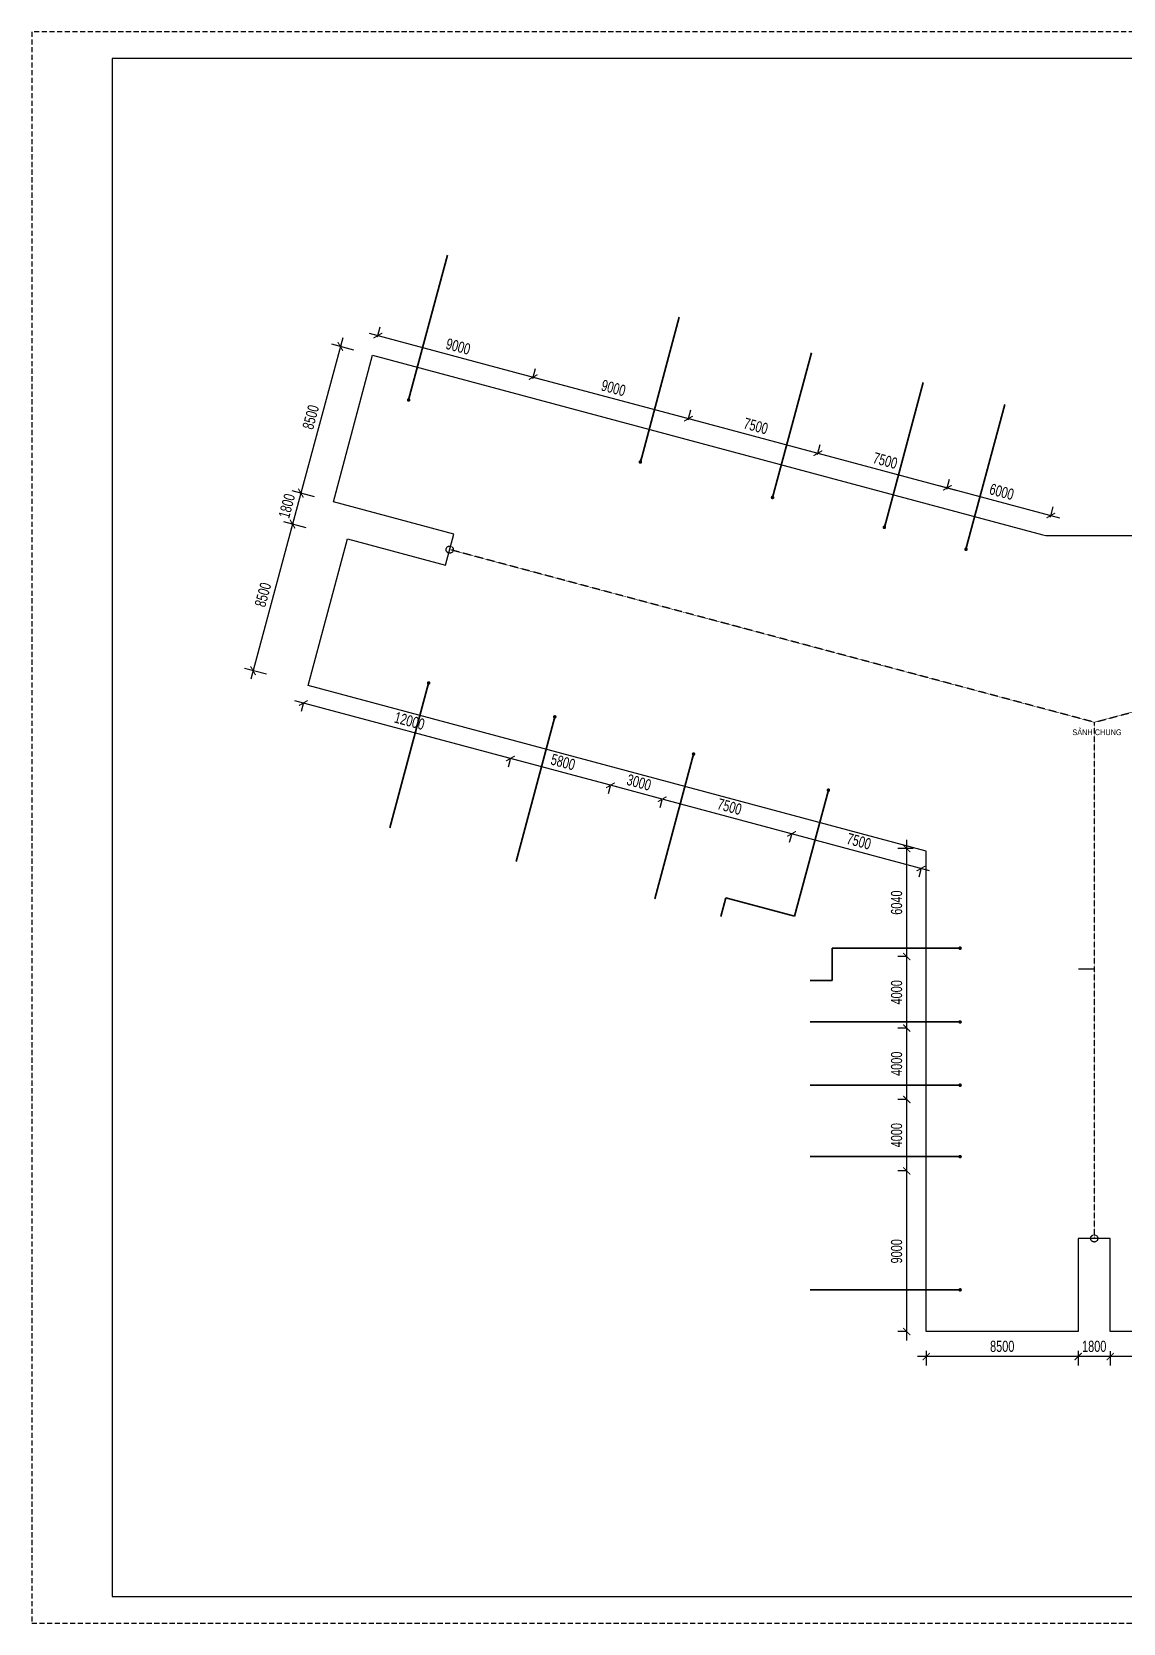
# Model space of a CAD drawing. Header units: millimetres. Extents: x 43 to 126043, y -89269 to -169.
# Drawn here: x 43 to 61146, y -89269 to -169 of the extents above; entities that cross this region are included whole.
import ezdxf

# ---------------------------------------------------------------- set-up
doc = ezdxf.new("R2010")
doc.units = ezdxf.units.MM
doc.linetypes.add('HIDDEN', pattern=[9.525, 6.35, -3.175])
doc.layers.get('0').update_dxf_attribs({"color": 231})
doc.layers.get('DefPoints').update_dxf_attribs({"color": 191})
doc.layers.add('A-SHBD', color=7, linetype='Continuous', lineweight=35)
doc.layers.add('text', color=7, linetype='Continuous', lineweight=20)
doc.layers.add('MDI-BAO', color=1, linetype='Continuous')
doc.layers.add('S-DIM', color=231, linetype='Continuous')
doc.layers.add('MDI-HANHLANG', color=5, linetype='HIDDEN', plot=False)
doc.styles.add('250602-MB CO CAU CĂN HO X1-3A-1$0$style1', font='arial.ttf')
doc.styles.add('DIM', font='arial.ttf', dxfattribs={"width": 0.7})
doc.styles.add('MDI_Chu Thuong', font='arial.ttf', dxfattribs={"width": 0.8})
doc.dimstyles.new('1-500', dxfattribs={"dimscale": 500, "dimtxt": 1.25, "dimasz": 0.8, "dimexe": 1, "dimexo": 1, "dimgap": 0.5, "dimtad": 1, "dimdec": 0, "dimrnd": 10, "dimdsep": 46, "dimtxsty": 'DIM', "dimblk1": 'ARCHTICK', "dimblk2": 'ARCHTICK', "dimsah": 1, "dimcen": 0, "dimdle": 1, "dimclrd": 256, "dimclre": 256, "dimclrt": 7, "dimadec": 0, "dimazin": 0, "dimtfac": 1, "dimtdec": 0, "dimtix": 1, "dimtmove": 2, "dimatfit": 0, "dimldrblk": 'ARCHTICK', "dimfxl": 1, "dimtolj": 1, "dimarcsym": 0})
doc.dimstyles.new('250602-MB CO CAU CĂN HO X1-3A-1$0$Dim_50', dxfattribs={"dimscale": 50, "dimtxt": 2, "dimasz": 1.5, "dimexe": 1, "dimexo": 0, "dimgap": 1, "dimtad": 1, "dimdec": 0, "dimlfac": -1, "dimzin": 12, "dimdsep": 46, "dimtxsty": '250602-MB CO CAU CĂN HO X1-3A-1$0$style1', "dimblk1": '250602-MB CO CAU CĂN HO X1-3A-1$0$_ARCHTICK', "dimblk2": '250602-MB CO CAU CĂN HO X1-3A-1$0$_ARCHTICK', "dimsah": 1, "dimcen": 1.5, "dimdle": 1.5, "dimclrd": 256, "dimclre": 256, "dimclrt": 2, "dimadec": 1, "dimazin": 3, "dimtm": 1e-09, "dimtfac": 0.416667, "dimtdec": 0, "dimtix": 1, "dimtmove": 2, "dimatfit": 3, "dimfxl": 7, "dimfxlon": 1, "dimtolj": 1, "dimtzin": 0, "dimlwd": -1, "dimlwe": -1, "dimarcsym": 1})

# ---------------------------------------------------------------- blocks, each defined once
blk = doc.blocks.new('VTK-A1_BoKhungTen')
at = {"layer": 'DefPoints', "linetype": 'HIDDEN', "ltscale": 0.3}
blk.add_lwpolyline([(0, -594), (840, -594), (840, 0), (0, 0)], close=True, dxfattribs=at)
at = {"layer": 'DefPoints'}
blk.add_lwpolyline([(755, -10), (30, -10), (30, -584), (755, -584)], dxfattribs=at)
blk = doc.blocks.new('250602-MB CO CAU CĂN HO X1-3A-1$0$_ARCHTICK')
at = {"color": 0, "linetype": 'ByBlock', "const_width": 0.15}
blk.add_lwpolyline([(-0.5, -0.5), (0.5, 0.5)], dxfattribs=at)
blk = doc.blocks.new('_ArchTick')
at = {"color": 0, "linetype": 'ByBlock', "const_width": 0.15}
blk.add_lwpolyline([(-0.5, -0.5), (0.5, 0.5)], dxfattribs=at)
blk = doc.blocks.new('*D14')
at = {"layer": 'DefPoints', "color": 0, "transparency": 16777216}
for p in [(19272, -17731, 0), (28115, -19500), (27966, -20056, 0)]:
    blk.add_point(p, dxfattribs=at)
at = {"layer": 'S-DIM', "lineweight": -2, "transparency": 16777216}
for p, q in [((19401, -17248), (19550, -16692)), ((18937, -17046), (28598, -19629)), ((28095, -19573), (28244, -19017))]:
    blk.add_line(p, q, dxfattribs=at)
at = {"layer": 'S-DIM', "lineweight": -2, "transparency": 16777216, "xscale": 400, "yscale": 400, "zscale": 400}
for p, rotation in [((19420, -17175), 165.0324502970161), ((28115, -19500), 345.0324502970161)]:
    blk.add_blockref('_ArchTick', p, dxfattribs=dict(at, rotation=rotation))
at = {"layer": 'S-DIM', "color": 7, "transparency": 16777216, "insert": (23915, -17788), "char_height": 625, "attachment_point": 5, "rotation": 345.03245, "style": 'DIM'}
blk.add_mtext('\\A1;9000', dxfattribs=at)
blk = doc.blocks.new('*D15')
at = {"layer": 'DefPoints', "color": 0, "transparency": 16777216}
for p in [(27966, -20056, 0), (36810, -21824), (36660, -22385, 0)]:
    blk.add_point(p, dxfattribs=at)
at = {"layer": 'S-DIM', "lineweight": -2, "transparency": 16777216}
for p, q in [((27632, -19370), (37293, -21953)), ((28095, -19573), (28244, -19017)), ((36789, -21902), (36939, -21341))]:
    blk.add_line(p, q, dxfattribs=at)
at = {"layer": 'S-DIM', "lineweight": -2, "transparency": 16777216, "xscale": 400, "yscale": 400, "zscale": 400}
for p, rotation in [((28115, -19500), 165.0324502983184), ((36810, -21824), 345.0324502983184)]:
    blk.add_blockref('_ArchTick', p, dxfattribs=dict(at, rotation=rotation))
at = {"layer": 'S-DIM', "color": 7, "transparency": 16777216, "insert": (32609, -20112), "char_height": 625, "attachment_point": 5, "rotation": 345.03245, "style": 'DIM'}
blk.add_mtext('\\A1;9000', dxfattribs=at)
blk = doc.blocks.new('*D16')
at = {"layer": 'DefPoints', "color": 0, "transparency": 16777216}
for p in [(36660, -22385, 0), (44055, -23761), (43904, -24326, 0)]:
    blk.add_point(p, dxfattribs=at)
at = {"layer": 'S-DIM', "lineweight": -2, "transparency": 16777216}
for p, q in [((36789, -21902), (36939, -21341)), ((36327, -21695), (44538, -23890)), ((44033, -23843), (44184, -23278))]:
    blk.add_line(p, q, dxfattribs=at)
at = {"layer": 'S-DIM', "lineweight": -2, "transparency": 16777216, "xscale": 400, "yscale": 400, "zscale": 400}
for p, rotation in [((36810, -21824), 165.0324502983184), ((44055, -23761), 345.0324502983184)]:
    blk.add_blockref('_ArchTick', p, dxfattribs=dict(at, rotation=rotation))
at = {"layer": 'S-DIM', "color": 7, "transparency": 16777216, "insert": (40579, -22243), "char_height": 625, "attachment_point": 5, "rotation": 345.03245, "style": 'DIM'}
blk.add_mtext('\\A1;7500', dxfattribs=at)
blk = doc.blocks.new('*D17')
at = {"layer": 'DefPoints', "color": 0, "transparency": 16777216}
for p in [(43904, -24326, 0), (51301, -25698), (51149, -26267, 0)]:
    blk.add_point(p, dxfattribs=at)
at = {"layer": 'S-DIM', "lineweight": -2, "transparency": 16777216}
for p, q in [((43572, -23632), (51784, -25827)), ((44033, -23843), (44184, -23278)), ((51278, -25784), (51430, -25215))]:
    blk.add_line(p, q, dxfattribs=at)
at = {"layer": 'S-DIM', "lineweight": -2, "transparency": 16777216, "xscale": 400, "yscale": 400, "zscale": 400}
for p, rotation in [((44055, -23761), 165.0324502983184), ((51301, -25698), 345.0324502983184)]:
    blk.add_blockref('_ArchTick', p, dxfattribs=dict(at, rotation=rotation))
at = {"layer": 'S-DIM', "color": 7, "transparency": 16777216, "insert": (47825, -24180), "char_height": 625, "attachment_point": 5, "rotation": 345.03245, "style": 'DIM'}
blk.add_mtext('\\A1;7500', dxfattribs=at)
blk = doc.blocks.new('*D18')
at = {"layer": 'DefPoints', "color": 0, "transparency": 16777216}
for p in [(51149, -26267, 0), (57097, -27248), (56944, -27820, 0)]:
    blk.add_point(p, dxfattribs=at)
at = {"layer": 'S-DIM', "lineweight": -2, "transparency": 16777216}
for p, q in [((50818, -25569), (57580, -27377)), ((51278, -25784), (51430, -25215)), ((57073, -27337), (57226, -26765))]:
    blk.add_line(p, q, dxfattribs=at)
at = {"layer": 'S-DIM', "lineweight": -2, "transparency": 16777216, "xscale": 400, "yscale": 400, "zscale": 400}
for p, rotation in [((51301, -25698), 165.0324502983184), ((57097, -27248), 345.0324502983184)]:
    blk.add_blockref('_ArchTick', p, dxfattribs=dict(at, rotation=rotation))
at = {"layer": 'S-DIM', "color": 7, "transparency": 16777216, "insert": (54346, -25923), "char_height": 625, "attachment_point": 5, "rotation": 345.03245, "style": 'DIM'}
blk.add_mtext('\\A1;6000', dxfattribs=at)
blk = doc.blocks.new('*D36')
at = {"layer": 'DefPoints', "color": 0, "transparency": 16777216}
for p in [(60425, -73547, 0), (68925, -73537, 0), (60425, -74342)]:
    blk.add_point(p, dxfattribs=at)
at = {"layer": 'S-DIM', "lineweight": -2, "transparency": 16777216}
for p, q in [((69425, -74342), (59925, -74342)), ((60425, -74047), (60425, -74842)), ((68925, -74037), (68925, -74842))]:
    blk.add_line(p, q, dxfattribs=at)
at = {"layer": 'S-DIM', "lineweight": -2, "transparency": 16777216, "xscale": 400, "yscale": 400, "zscale": 400, "rotation": 180}
blk.add_blockref('_ArchTick', (60425, -74342), dxfattribs=at)
at = {"layer": 'S-DIM', "lineweight": -2, "transparency": 16777216, "xscale": 400, "yscale": 400, "zscale": 400}
blk.add_blockref('_ArchTick', (68925, -74342), dxfattribs=at)
at = {"layer": 'S-DIM', "color": 7, "transparency": 16777216, "insert": (64675, -73772), "char_height": 625, "attachment_point": 5, "style": 'DIM'}
blk.add_mtext('\\A1;8500', dxfattribs=at)
blk = doc.blocks.new('*D37')
at = {"layer": 'DefPoints', "color": 0, "transparency": 16777216}
for p in [(58625, -73514, 0), (60425, -73547, 0), (58625, -74342)]:
    blk.add_point(p, dxfattribs=at)
at = {"layer": 'S-DIM', "lineweight": -2, "transparency": 16777216}
for p, q in [((60925, -74342), (58125, -74342)), ((58625, -74014), (58625, -74842)), ((60425, -74047), (60425, -74842))]:
    blk.add_line(p, q, dxfattribs=at)
at = {"layer": 'S-DIM', "lineweight": -2, "transparency": 16777216, "xscale": 400, "yscale": 400, "zscale": 400, "rotation": 180}
blk.add_blockref('_ArchTick', (58625, -74342), dxfattribs=at)
at = {"layer": 'S-DIM', "lineweight": -2, "transparency": 16777216, "xscale": 400, "yscale": 400, "zscale": 400}
blk.add_blockref('_ArchTick', (60425, -74342), dxfattribs=at)
at = {"layer": 'S-DIM', "color": 7, "transparency": 16777216, "insert": (59525, -73772), "char_height": 625, "attachment_point": 5, "style": 'DIM'}
blk.add_mtext('\\A1;1800', dxfattribs=at)
blk = doc.blocks.new('*D38')
at = {"layer": 'DefPoints', "color": 0, "transparency": 16777216}
for p in [(50125, -73514, 0), (58625, -73514, 0), (50125, -74342)]:
    blk.add_point(p, dxfattribs=at)
at = {"layer": 'S-DIM', "lineweight": -2, "transparency": 16777216}
for p, q in [((59125, -74342), (49625, -74342)), ((50125, -74014), (50125, -74842)), ((58625, -74014), (58625, -74842))]:
    blk.add_line(p, q, dxfattribs=at)
at = {"layer": 'S-DIM', "lineweight": -2, "transparency": 16777216, "xscale": 400, "yscale": 400, "zscale": 400, "rotation": 180}
blk.add_blockref('_ArchTick', (50125, -74342), dxfattribs=at)
at = {"layer": 'S-DIM', "lineweight": -2, "transparency": 16777216, "xscale": 400, "yscale": 400, "zscale": 400}
blk.add_blockref('_ArchTick', (58625, -74342), dxfattribs=at)
at = {"layer": 'S-DIM', "color": 7, "transparency": 16777216, "insert": (54375, -73772), "char_height": 625, "attachment_point": 5, "style": 'DIM'}
blk.add_mtext('\\A1;8500', dxfattribs=at)
blk = doc.blocks.new('*D39')
at = {"layer": 'DefPoints', "color": 0, "transparency": 16777216}
for p in [(49031, -63947), (49559, -63947, 0), (49559, -72947, 0)]:
    blk.add_point(p, dxfattribs=at)
at = {"layer": 'S-DIM', "lineweight": -2, "transparency": 16777216}
for p, q in [((49059, -63947), (48531, -63947)), ((49031, -73447), (49031, -63447)), ((49059, -72947), (48531, -72947))]:
    blk.add_line(p, q, dxfattribs=at)
at = {"layer": 'S-DIM', "lineweight": -2, "transparency": 16777216, "xscale": 400, "yscale": 400, "zscale": 400}
for p, rotation in [((49031, -63947), 90), ((49031, -72947), 270)]:
    blk.add_blockref('_ArchTick', p, dxfattribs=dict(at, rotation=rotation))
at = {"layer": 'S-DIM', "color": 7, "transparency": 16777216, "insert": (48462, -68447), "char_height": 625, "attachment_point": 5, "rotation": 90, "style": 'DIM'}
blk.add_mtext('\\A1;9000', dxfattribs=at)
blk = doc.blocks.new('*D40')
at = {"layer": 'DefPoints', "color": 0, "transparency": 16777216}
for p in [(49031, -59947), (49559, -59947, 0), (49559, -63947, 0)]:
    blk.add_point(p, dxfattribs=at)
at = {"layer": 'S-DIM', "lineweight": -2, "transparency": 16777216}
for p, q in [((49031, -64447), (49031, -59447)), ((49059, -59947), (48531, -59947)), ((49059, -63947), (48531, -63947))]:
    blk.add_line(p, q, dxfattribs=at)
at = {"layer": 'S-DIM', "lineweight": -2, "transparency": 16777216, "xscale": 400, "yscale": 400, "zscale": 400}
for p, rotation in [((49031, -59947), 90), ((49031, -63947), 270)]:
    blk.add_blockref('_ArchTick', p, dxfattribs=dict(at, rotation=rotation))
at = {"layer": 'S-DIM', "color": 7, "transparency": 16777216, "insert": (48462, -61947), "char_height": 625, "attachment_point": 5, "rotation": 90, "style": 'DIM'}
blk.add_mtext('\\A1;4000', dxfattribs=at)
blk = doc.blocks.new('*D41')
at = {"layer": 'DefPoints', "color": 0, "transparency": 16777216}
for p in [(49031, -55947), (49559, -55947, 0), (49559, -59947, 0)]:
    blk.add_point(p, dxfattribs=at)
at = {"layer": 'S-DIM', "lineweight": -2, "transparency": 16777216}
for p, q in [((49059, -55947), (48531, -55947)), ((49031, -60447), (49031, -55447)), ((49059, -59947), (48531, -59947))]:
    blk.add_line(p, q, dxfattribs=at)
at = {"layer": 'S-DIM', "lineweight": -2, "transparency": 16777216, "xscale": 400, "yscale": 400, "zscale": 400}
for p, rotation in [((49031, -55947), 90), ((49031, -59947), 270)]:
    blk.add_blockref('_ArchTick', p, dxfattribs=dict(at, rotation=rotation))
at = {"layer": 'S-DIM', "color": 7, "transparency": 16777216, "insert": (48462, -57947), "char_height": 625, "attachment_point": 5, "rotation": 90, "style": 'DIM'}
blk.add_mtext('\\A1;4000', dxfattribs=at)
blk = doc.blocks.new('*D42')
at = {"layer": 'DefPoints', "color": 0, "transparency": 16777216}
for p in [(49031, -51947), (49559, -51947, 0), (49559, -55947, 0)]:
    blk.add_point(p, dxfattribs=at)
at = {"layer": 'S-DIM', "lineweight": -2, "transparency": 16777216}
for p, q in [((49031, -56447), (49031, -51447)), ((49059, -51947), (48531, -51947)), ((49059, -55947), (48531, -55947))]:
    blk.add_line(p, q, dxfattribs=at)
at = {"layer": 'S-DIM', "lineweight": -2, "transparency": 16777216, "xscale": 400, "yscale": 400, "zscale": 400}
for p, rotation in [((49031, -51947), 90), ((49031, -55947), 270)]:
    blk.add_blockref('_ArchTick', p, dxfattribs=dict(at, rotation=rotation))
at = {"layer": 'S-DIM', "color": 7, "transparency": 16777216, "insert": (48462, -53947), "char_height": 625, "attachment_point": 5, "rotation": 90, "style": 'DIM'}
blk.add_mtext('\\A1;4000', dxfattribs=at)
blk = doc.blocks.new('*D43')
at = {"layer": 'DefPoints', "color": 0, "transparency": 16777216}
for p in [(49031, -45902), (49891, -45902, 0), (49559, -51947, 0)]:
    blk.add_point(p, dxfattribs=at)
at = {"layer": 'S-DIM', "lineweight": -2, "transparency": 16777216}
for p, q in [((49031, -52447), (49031, -45402)), ((49391, -45902), (48531, -45902)), ((49059, -51947), (48531, -51947))]:
    blk.add_line(p, q, dxfattribs=at)
at = {"layer": 'S-DIM', "lineweight": -2, "transparency": 16777216, "xscale": 400, "yscale": 400, "zscale": 400}
for p, rotation in [((49031, -45902), 90), ((49031, -51947), 270)]:
    blk.add_blockref('_ArchTick', p, dxfattribs=dict(at, rotation=rotation))
at = {"layer": 'S-DIM', "color": 7, "transparency": 16777216, "insert": (48462, -48925), "char_height": 625, "attachment_point": 5, "rotation": 90, "style": 'DIM'}
blk.add_mtext('\\A1;6040', dxfattribs=at)
blk = doc.blocks.new('*D44')
at = {"layer": 'DefPoints', "color": 0, "transparency": 16777216}
for p in [(42582, -45074), (42698, -44639, 0), (49942, -46580, 0)]:
    blk.add_point(p, dxfattribs=at)
at = {"layer": 'S-DIM', "lineweight": -2, "transparency": 16777216}
for p, q in [((50309, -47144), (42099, -44944)), ((42569, -45122), (42452, -45557)), ((49813, -47063), (49697, -47498))]:
    blk.add_line(p, q, dxfattribs=at)
at = {"layer": 'S-DIM', "lineweight": -2, "transparency": 16777216, "xscale": 400, "yscale": 400, "zscale": 400}
for p, rotation in [((42582, -45074), 164.9999999999971), ((49826, -47015), 344.9999999999971)]:
    blk.add_blockref('_ArchTick', p, dxfattribs=dict(at, rotation=rotation))
at = {"layer": 'S-DIM', "color": 7, "transparency": 16777216, "insert": (46351, -45495), "char_height": 625, "attachment_point": 5, "rotation": 345, "style": 'DIM'}
blk.add_mtext('\\A1;7500', dxfattribs=at)
blk = doc.blocks.new('*D45')
at = {"layer": 'DefPoints', "color": 0, "transparency": 16777216}
for p in [(35454, -42698, 0), (35337, -43133), (42698, -44639, 0)]:
    blk.add_point(p, dxfattribs=at)
at = {"layer": 'S-DIM', "lineweight": -2, "transparency": 16777216}
for p, q in [((43065, -45203), (34854, -43003)), ((35324, -43181), (35208, -43616)), ((42569, -45122), (42452, -45557))]:
    blk.add_line(p, q, dxfattribs=at)
at = {"layer": 'S-DIM', "lineweight": -2, "transparency": 16777216, "xscale": 400, "yscale": 400, "zscale": 400}
for p, rotation in [((35337, -43133), 164.9999999963401), ((42582, -45074), 344.99999999634)]:
    blk.add_blockref('_ArchTick', p, dxfattribs=dict(at, rotation=rotation))
at = {"layer": 'S-DIM', "color": 7, "transparency": 16777216, "insert": (39107, -43554), "char_height": 625, "attachment_point": 5, "rotation": 345, "style": 'DIM'}
blk.add_mtext('\\A1;7500', dxfattribs=at)
blk = doc.blocks.new('*D46')
at = {"layer": 'DefPoints', "color": 0, "transparency": 16777216}
for p in [(32439, -42356), (32556, -41921, 0), (35454, -42698, 0)]:
    blk.add_point(p, dxfattribs=at)
at = {"layer": 'S-DIM', "lineweight": -2, "transparency": 16777216}
for p, q in [((35820, -43262), (31956, -42227)), ((32426, -42404), (32310, -42839)), ((35324, -43181), (35208, -43616))]:
    blk.add_line(p, q, dxfattribs=at)
at = {"layer": 'S-DIM', "lineweight": -2, "transparency": 16777216, "xscale": 400, "yscale": 400, "zscale": 400}
for p, rotation in [((32439, -42356), 164.9999999963401), ((35337, -43133), 344.99999999634)]:
    blk.add_blockref('_ArchTick', p, dxfattribs=dict(at, rotation=rotation))
at = {"layer": 'S-DIM', "color": 7, "transparency": 16777216, "insert": (34036, -42195), "char_height": 625, "attachment_point": 5, "rotation": 345, "style": 'DIM'}
blk.add_mtext('\\A1;3000', dxfattribs=at)
blk = doc.blocks.new('*D47')
at = {"layer": 'DefPoints', "color": 0, "transparency": 16777216}
for p in [(26837, -40855), (26953, -40420, 0), (32556, -41921, 0)]:
    blk.add_point(p, dxfattribs=at)
at = {"layer": 'S-DIM', "lineweight": -2, "transparency": 16777216}
for p, q in [((32922, -42486), (26354, -40726)), ((26824, -40903), (26708, -41338)), ((32426, -42404), (32310, -42839))]:
    blk.add_line(p, q, dxfattribs=at)
at = {"layer": 'S-DIM', "lineweight": -2, "transparency": 16777216, "xscale": 400, "yscale": 400, "zscale": 400}
for p, rotation in [((26837, -40855), 164.9999999963401), ((32439, -42356), 344.99999999634)]:
    blk.add_blockref('_ArchTick', p, dxfattribs=dict(at, rotation=rotation))
at = {"layer": 'S-DIM', "color": 7, "transparency": 16777216, "insert": (29785, -41056), "char_height": 625, "attachment_point": 5, "rotation": 345, "style": 'DIM'}
blk.add_mtext('\\A1;5800', dxfattribs=at)
blk = doc.blocks.new('*D48')
at = {"layer": 'DefPoints', "color": 0, "transparency": 16777216}
for p in [(15362, -37314, 0), (15246, -37749), (26953, -40420, 0)]:
    blk.add_point(p, dxfattribs=at)
at = {"layer": 'S-DIM', "lineweight": -2, "transparency": 16777216}
for p, q in [((27320, -40984), (14763, -37620)), ((15233, -37797), (15116, -38232)), ((26824, -40903), (26708, -41338))]:
    blk.add_line(p, q, dxfattribs=at)
at = {"layer": 'S-DIM', "lineweight": -2, "transparency": 16777216, "xscale": 400, "yscale": 400, "zscale": 400}
for p, rotation in [((15246, -37749), 164.9999999963401), ((26837, -40855), 344.99999999634)]:
    blk.add_blockref('_ArchTick', p, dxfattribs=dict(at, rotation=rotation))
at = {"layer": 'S-DIM', "color": 7, "transparency": 16777216, "insert": (21189, -38752), "char_height": 625, "attachment_point": 5, "rotation": 345, "style": 'DIM'}
blk.add_mtext('\\A1;12000', dxfattribs=at)
blk = doc.blocks.new('*D49')
at = {"layer": 'DefPoints', "color": 0, "transparency": 16777216}
for p in [(18556, -18121), (15107, -25995), (16347, -26329)]:
    blk.add_point(p, dxfattribs=at)
at = {"layer": 'S-DIM', "lineweight": -2, "transparency": 16777216}
for p, q in [((17447, -17304), (14977, -26478)), ((18074, -17991), (16834, -17657)), ((15864, -26199), (14624, -25865))]:
    blk.add_line(p, q, dxfattribs=at)
at = {"layer": 'S-DIM', "lineweight": -2, "transparency": 16777216, "xscale": 400, "yscale": 400, "zscale": 400}
for p, rotation in [((17317, -17787), 74.93321254128443), ((15107, -25995), 254.9332125412845)]:
    blk.add_blockref('_ArchTick', p, dxfattribs=dict(at, rotation=rotation))
at = {"layer": 'S-DIM', "color": 7, "transparency": 16777216, "insert": (15662, -21743), "char_height": 625, "attachment_point": 5, "rotation": 74.93321, "style": 'DIM'}
blk.add_mtext('\\A1;8500', dxfattribs=at)
blk = doc.blocks.new('*D50')
at = {"layer": 'DefPoints', "color": 0, "transparency": 16777216}
for p in [(16347, -26329), (14640, -27731), (15880, -28065)]:
    blk.add_point(p, dxfattribs=at)
at = {"layer": 'S-DIM', "lineweight": -2, "transparency": 16777216}
for p, q in [((15237, -25512), (14510, -28214)), ((15864, -26199), (14624, -25865)), ((15397, -27935), (14157, -27601))]:
    blk.add_line(p, q, dxfattribs=at)
at = {"layer": 'S-DIM', "lineweight": -2, "transparency": 16777216, "xscale": 400, "yscale": 400, "zscale": 400}
for p, rotation in [((15107, -25995), 74.93321254770177), ((14640, -27731), 254.9332125477017)]:
    blk.add_blockref('_ArchTick', p, dxfattribs=dict(at, rotation=rotation))
at = {"layer": 'S-DIM', "color": 7, "transparency": 16777216, "insert": (14324, -26715), "char_height": 625, "attachment_point": 5, "rotation": 74.93321, "style": 'DIM'}
blk.add_mtext('\\A1;1800', dxfattribs=at)
blk = doc.blocks.new('*D51')
at = {"layer": 'DefPoints', "color": 0, "transparency": 16777216}
for p in [(15880, -28065), (12430, -35939), (13670, -36273)]:
    blk.add_point(p, dxfattribs=at)
at = {"layer": 'S-DIM', "lineweight": -2, "transparency": 16777216}
for p, q in [((14770, -27248), (12300, -36422)), ((15397, -27935), (14157, -27601)), ((13187, -36143), (11947, -35809))]:
    blk.add_line(p, q, dxfattribs=at)
at = {"layer": 'S-DIM', "lineweight": -2, "transparency": 16777216, "xscale": 400, "yscale": 400, "zscale": 400}
for p, rotation in [((14640, -27731), 74.93321254770177), ((12430, -35939), 254.9332125477017)]:
    blk.add_blockref('_ArchTick', p, dxfattribs=dict(at, rotation=rotation))
at = {"layer": 'S-DIM', "color": 7, "transparency": 16777216, "insert": (12985, -31687), "char_height": 625, "attachment_point": 5, "rotation": 74.93321, "style": 'DIM'}
blk.add_mtext('\\A1;8500', dxfattribs=at)

msp = doc.modelspace()

# ---------------------------------------------------------------- linework, layer by layer
msp.add_line((58640.5, -52639.3, 0), (59525.5, -52639.3, 0))
at = {"layer": 'A-SHBD'}
for p, q in [((38615.5, -49698.3, 0), (38894.2, -48658.2, 0)), ((38894.2, -48658.2, 0), (42748.4, -49691, 0)), ((44859.9, -51474.3, 0), (44859.9, -53290.1, 0)), ((43625.1, -53290.1, 0), (44859.9, -53290.1, 0))]:
    msp.add_line(p, q, dxfattribs=at)
at = {"layer": 'MDI-BAO', "elevation": 0}
msp.add_lwpolyline([(56652.7, -28328.4), (56813.3, -28371.5), (62237, -28371.4), (62397.6, -28328.4), (99924.1, -18273.5), (102124, -26483.9), (95377, -28291.7), (95842.7, -30030), (101341.6, -28557), (103541.5, -36767), (68925.1, -46042.4), (68925.1, -72947.2), (60425.1, -72947.2), (60425.1, -67727.2), (58625.1, -67727.2), (58625.1, -72947.2), (50125.1, -72947.2), (50125.1, -46042.6), (15509, -36767.2), (17708.9, -28556.9), (23207.6, -30030.6), (23673.5, -28291.9), (16926.5, -26484.1), (19126.4, -18273.7)], close=True, dxfattribs=at)
at = {"layer": 'MDI-HANHLANG', "linetype": 'HIDDEN'}
for p, q in [((59529.5, -38828.1, 0), (23441.2, -29158.8, 0)), ((59525.1, -38829.3, 0), (95609.9, -29160.9, 0)), ((59525.1, -38827, 0), (59525.1, -67727.2, 0))]:
    msp.add_line(p, q, dxfattribs=at)
at = {"layer": 'MDI-HANHLANG'}
for centre in [(23441.2, -29158.8, 0), (59525.1, -67727.2, 0)]:
    msp.add_circle(centre, 200, dxfattribs=at)

# ---------------------------------------------------------------- block references
at = {"layer": 'DefPoints', "xscale": 150, "yscale": 150, "zscale": 150}
msp.add_blockref('VTK-A1_BoKhungTen', (43.4, -168.9), dxfattribs=at)

# ---------------------------------------------------------------- texts
at = {"layer": 'text', "color": 7, "style": 'MDI_Chu Thuong', "width": 0.8}
msp.add_text('SẢNH CHUNG ', height=320.983, rotation=0.001711, dxfattribs=at).set_placement((58301.4, -39546.9))

# ---------------------------------------------------------------- dimensions: what is measured, and where the dimension line sits
at = {"layer": 'S-DIM'}
for p1, p2, distance, picture, middle in [((19271.7, -17731.3, 0), (27966.3, -20055.7, 0), 575.7, '*D14', (23914.7, -17787.5)), ((18556.5, -18121), (16346.9, -26328.8), -1284, '*D49', (15662.3, -21743.2)), ((49942.5, -46580.2, 0), (42698, -44639.1, 0), 450.1, '*D44', (46351.1, -45494.7))]:
    dim = msp.add_aligned_dim(p1=p1, p2=p2, distance=distance, dimstyle='1-500', dxfattribs=at)
    dim.commit()
    dim.dimension.update_dxf_attribs({"geometry": picture, "text_midpoint": middle})
for base, p1, p2, angle, picture, middle in [((36809.7, -21824), (27966.3, -20055.7, 0), (36659.7, -22385, 0), 165.03245, '*D15', (32609.3, -20112)), ((44055.2, -23761), (36659.7, -22385, 0), (43904.2, -24326.1, 0), 165.03245, '*D16', (40579.4, -22242.7)), ((51300.8, -25698.1), (43904.2, -24326.1, 0), (51148.6, -26267.2, 0), 165.03245, '*D17', (47825, -24179.7)), ((14639.8, -27731.1), (16346.9, -26328.8), (15879.6, -28064.9), 74.933213, '*D50', (14323.9, -26715.2)), ((57097.2, -27247.7), (51148.6, -26267.2, 0), (56944.2, -27820, 0), 165.03245, '*D18', (54346, -25923.1)), ((12430.2, -35938.9), (15879.6, -28064.9), (13670, -36272.7), 74.933213, '*D51', (12985.4, -31687.1)), ((15245.8, -37749.3), (26953.4, -40420.3, 0), (15362.3, -37314.5, 0), 345, '*D48', (21188.7, -38752.5)), ((26837, -40855.1), (32555.8, -41921.5, 0), (26953.4, -40420.3, 0), 345, '*D47', (29785.4, -41055.9)), ((32439.3, -42356.2), (35453.6, -42697.9, 0), (32555.8, -41921.5, 0), 345, '*D46', (34035.6, -42194.5)), ((35337.1, -43132.7), (42698, -44639.1, 0), (35453.6, -42697.9, 0), 345, '*D45', (39106.6, -43553.5)), ((49031.2, -45902.3), (49558.5, -51947.2, 0), (49891.2, -45902.3, 0), 90, '*D43', (48462.1, -48924.7)), ((49031.2, -51947.2), (49558.5, -55947.2, 0), (49558.5, -51947.2, 0), 90, '*D42', (48462.1, -53947.2)), ((49031.2, -55947.2), (49558.5, -59947.2, 0), (49558.5, -55947.2, 0), 90, '*D41', (48462.1, -57947.2)), ((49031.2, -59947.2), (49558.5, -63947.2, 0), (49558.5, -59947.2, 0), 90, '*D40', (48462.1, -61947.2)), ((49031.2, -63947.2), (49558.5, -72947.2, 0), (49558.5, -63947.2, 0), 90, '*D39', (48462.1, -68447.2))]:
    dim = msp.add_linear_dim(base=base, p1=p1, p2=p2, angle=angle, dimstyle='1-500', dxfattribs=at)
    dim.commit()
    dim.dimension.update_dxf_attribs({"geometry": picture, "text_midpoint": middle})
for base, p1, p2, picture, middle in [((50125.1, -74341.5), (58625.1, -73513.8, 0), (50125.1, -73513.8, 0), '*D38', (54375.1, -73772.4)), ((58625.1, -74341.5), (60425.1, -73547.2, 0), (58625.1, -73513.8, 0), '*D37', (59525.1, -73772.4)), ((60425.1, -74341.5), (68925.1, -73537.2, 0), (60425.1, -73547.2, 0), '*D36', (64675.1, -73772.4))]:
    dim = msp.add_linear_dim(base=base, p1=p1, p2=p2, dimstyle='1-500', dxfattribs=at)
    dim.commit()
    dim.dimension.update_dxf_attribs({"geometry": picture, "text_midpoint": middle})

# ---------------------------------------------------------------- leaders
at = {"layer": 'A-SHBD'}
for points in [[(21140.1, -20779.1, 0), (23311.5, -12675.4, 0)], [(34114.6, -24255.5, 0), (36286, -16151.9, 0)], [(41515.8, -26238.6, 0), (43687.3, -18134.9, 0)], [(47774, -27915.4, 0), (49945.4, -19811.8, 0)], [(52344.7, -29140.2, 0), (54516.1, -21036.5, 0)], [(22261.3, -36630.3, 0), (20090, -44734, 0)], [(29324.4, -38522.8, 0), (27153.1, -46626.5, 0)], [(37093.1, -40604.9, 0), (34921.8, -48708.6, 0)], [(44641.1, -42627.4, 0), (42748.4, -49691, 0)], [(52014.6, -51474.4, 0), (44859.9, -51474.3, 0)], [(52014.6, -55606.4, 0), (43625.1, -55606.4, 0)], [(52014.6, -59146.7, 0), (43625.1, -59146.6, 0)], [(52014.6, -63146.7, 0), (43625.1, -63146.6, 0)], [(52014.6, -70607.2, 0), (43625.1, -70607.2, 0)]]:
    msp.add_leader(points, dimstyle='250602-MB CO CAU CĂN HO X1-3A-1$0$Dim_50', override={"dimasz": 4, "dimtad": 0, "dimldrblk": 'Dot', "dimtfill": 1}, dxfattribs=at)

doc.saveas('drawing.dxf')
